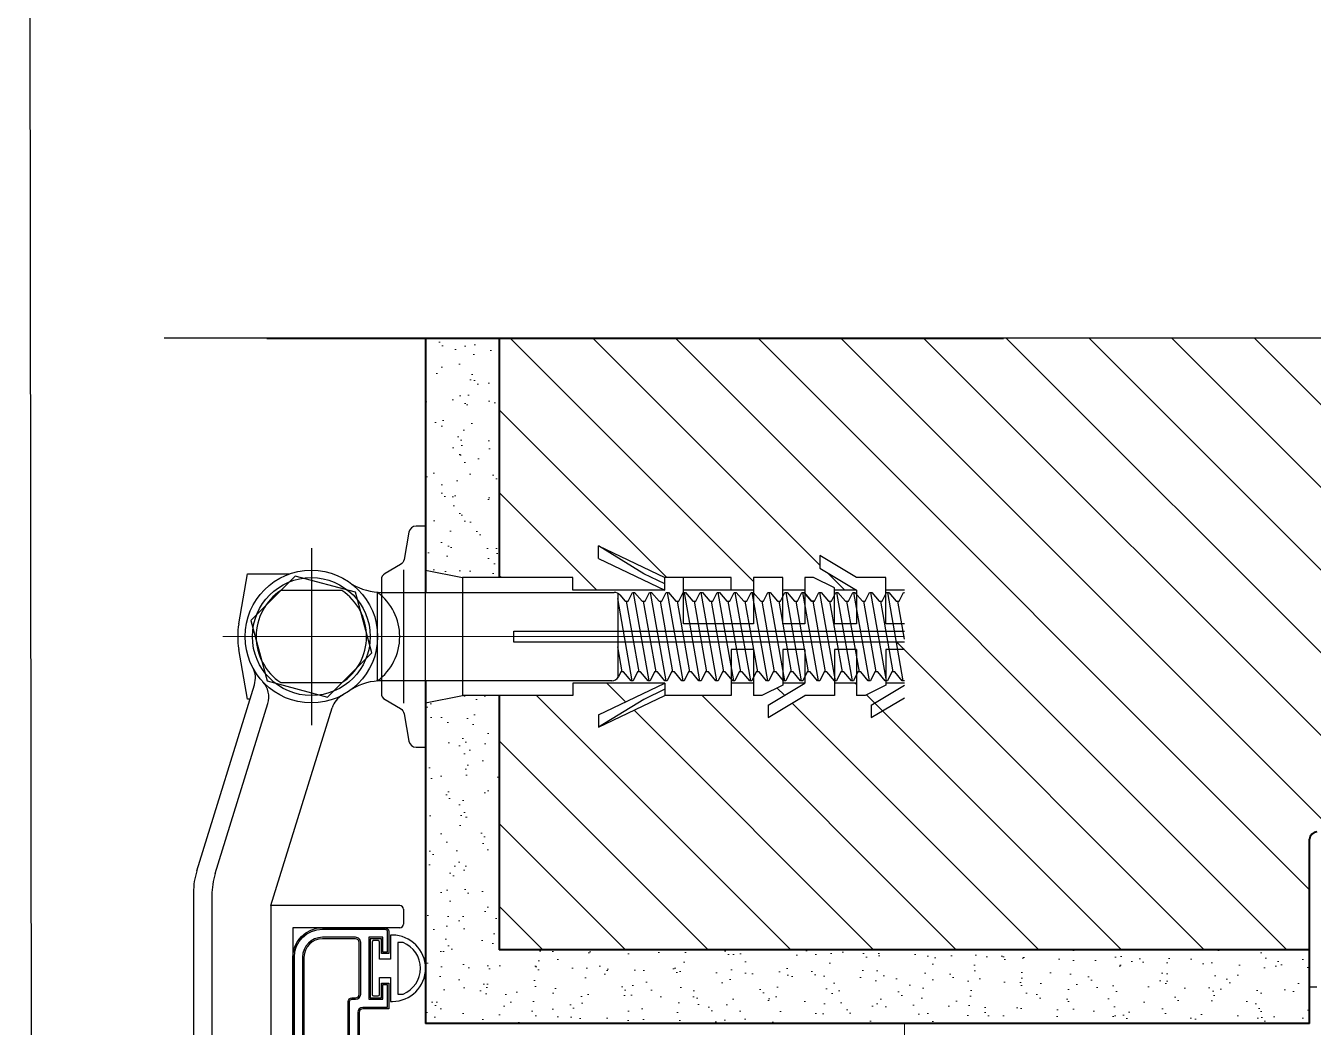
# Model space of a CAD drawing. Header units: millimetres. Extents: x 1251.1 to 1334.1, y 1577.6 to 1641.3.
# Drawn here: x 1311.139 to 1311.3137, y 1615.8928 to 1616.0287 of the extents above; entities that cross this region are included whole.
import ezdxf

# ---------------------------------------------------------------- set-up
doc = ezdxf.new("R2010")
doc.units = ezdxf.units.MM
doc.linetypes.add('TRATTOPUNTO', pattern=[1, 0.5, -0.25, 0, -0.25])
for name, color, linetype in [('IMPIANTO ELETTRICO', 7, 'Continuous'), ('MONTANTI sezioni - windows structure section', 2, 'Continuous'), ('MURATURA', 140, 'Continuous')]:
    doc.layers.add(name, color=color, linetype=linetype)
for name, color, linetype, lineweight in [('MURATURA sezioni - section wall', 7, 'Continuous', 40), ('PROIEZIONI finissime - fine lines', 251, 'Continuous', 9), ('SEZIONI medie - small section', 2, 'Continuous', 25), ('TRATTEGGIO - hatch', 252, 'Continuous', 20)]:
    doc.layers.add(name, color=color, linetype=linetype, lineweight=lineweight)

msp = doc.modelspace()

# ---------------------------------------------------------------- hatches: boundary and pattern name
at = {"layer": 'TRATTEGGIO - hatch'}
h = msp.add_hatch(dxfattribs=at)
h.set_pattern_fill('AR-SAND', color=256, scale=9.99999999999999e-05, angle=-90.00000000000001, style=0)
h.set_pattern_definition([(52.49999999999998, (1311.758764513805, 1609.040797476026), (0.004894132373293419, -0.0001600031295984053), [0, -0.003860799999999998, 0, -0.004317999999999997, 0, -0.004127499999999997]), (82.49999999999999, (1311.758764513805, 1609.040797476026), (0.007168251005683537, 0.00449523283138002), [0, -0.002082799999999999, 0, -0.003479799999999997, 0, -0.001333499999999999]), (122.5, (1311.758764513805, 1609.037673276026), (1.437184678545835e-05, 0.007909923702414572), [0, -0.001269999999999995, 0, -0.004571999999999984, 0, -0.005968999999999979]), (132.4999999999999, (1311.758764513805, 1609.037673276026), (0.002229293232572161, 0.007635564524722966), [0, -0.0006349999999999994, 0, -0.002997199999999997, 0, -0.003428999999999996])])
h.paths.add_polyline_path([(1311.31323485286, 1615.903341002462), (1311.31323485286, 1615.893341002462), (1311.193234852859, 1615.893341002462), (1311.193234852859, 1615.936841002462), (1311.19823485286, 1615.937841002462), (1311.20323485286, 1615.937841002462), (1311.20323485286, 1615.903341002462)])
h.paths.add_polyline_path([(1311.193234852859, 1615.986341002462), (1311.20323485286, 1615.986341002462), (1311.20323485286, 1615.953841002462), (1311.19823485286, 1615.953841002462), (1311.193234852859, 1615.954841002462), (1311.193234852859, 1615.960841002462)])
h = msp.add_hatch(dxfattribs=at)
h.set_pattern_fill('ANSI31', color=256, scale=0.0025, angle=-90.00000000000001, style=0)
h.set_pattern_definition([(315, (532.5970254277049, 2048.438827075867), (0.005612660075668222, 0.00561266007566822), [])])
h.paths.add_polyline_path([(1311.445591506608, 1615.986341002462), (1311.445591506608, 1615.956728204121), (1311.391227006116, 1615.948341002462), (1311.391227006116, 1615.919466030121, 0.1952256424290443), (1311.390859155125, 1615.920122185335), (1311.370838523057, 1615.936122185335, 0.1701742515066235), (1311.370214220791, 1615.936341002462), (1311.32420357231, 1615.936341002462, 0.4142135623730951), (1311.32320357231, 1615.935341002462), (1311.32320357231, 1615.919341002462), (1311.314234852859, 1615.919341002462, 0.4142135623730284), (1311.31323485286, 1615.918341002462), (1311.31323485286, 1615.903341002462), (1311.20323485286, 1615.903341002462), (1311.20323485286, 1615.937841002462), (1311.213234852859, 1615.937841002462), (1311.213234852859, 1615.939541002462), (1311.22573485286, 1615.939541002462), (1311.21673485286, 1615.935241002462), (1311.21673485286, 1615.933541002462), (1311.22573485286, 1615.937841002462), (1311.23473485286, 1615.937841002462), (1311.23473485286, 1615.939541002462), (1311.237734852859, 1615.939541002462), (1311.237734852859, 1615.937841002462), (1311.238901519526, 1615.937841002462), (1311.24173485286, 1615.939241002462), (1311.24173485286, 1615.939541002462), (1311.244734852859, 1615.939541002462), (1311.23973485286, 1615.936541002462), (1311.23973485286, 1615.934841002462), (1311.244734852859, 1615.937841002462), (1311.24873485286, 1615.937841002462), (1311.24873485286, 1615.939541002462), (1311.251734852859, 1615.939541002462), (1311.251734852859, 1615.937841002462), (1311.252901519526, 1615.937841002462), (1311.255734852859, 1615.939241002462), (1311.255734852859, 1615.939841002462), (1311.25593485286, 1615.939841002462), (1311.256523260483, 1615.941041002462), (1311.256923260483, 1615.941041002462), (1311.25793485286, 1615.939841002462), (1311.25808485286, 1615.939841002462), (1311.257026890975, 1615.945841002462), (1311.258176890975, 1615.945841002462), (1311.257330521468, 1615.950641002462), (1311.257130521468, 1615.950641002462), (1311.256118929091, 1615.951841002462), (1311.255734852859, 1615.951841002462), (1311.255734852859, 1615.953841002462), (1311.251734852859, 1615.953841002462), (1311.246734852859, 1615.956841002462), (1311.246734852859, 1615.955141002461), (1311.251734852859, 1615.952141002462), (1311.24873485286, 1615.952141002462), (1311.24873485286, 1615.952441002461), (1311.245901519526, 1615.953841002462), (1311.244734852859, 1615.953841002462), (1311.244734852859, 1615.952141002462), (1311.24173485286, 1615.952141002462), (1311.24173485286, 1615.953841002462), (1311.237734852859, 1615.953841002462), (1311.237734852859, 1615.952141002462), (1311.23473485286, 1615.952141002462), (1311.23473485286, 1615.953841002462), (1311.22573485286, 1615.953841002462), (1311.21673485286, 1615.958141002462), (1311.21673485286, 1615.956441002462), (1311.22573485286, 1615.952141002462), (1311.213234852859, 1615.952141002462), (1311.213234852859, 1615.953841002462), (1311.20323485286, 1615.953841002462), (1311.20323485286, 1615.986341002462)])

# ---------------------------------------------------------------- linework, layer by layer
at = {"layer": 'IMPIANTO ELETTRICO'}
for p, q in [((1311.167886775329, 1615.947577484239), (1311.169079366077, 1615.954341002462)), ((1311.169079366077, 1615.937341002462), (1311.167886775329, 1615.944104520685)), ((1311.162183462274, 1615.914066607416), (1311.17001025281, 1615.939308812952)), ((1311.169400098499, 1615.937341002462), (1311.169079366077, 1615.937341002462)), ((1311.161734852859, 1615.911105030491), (1311.161734852859, 1615.846341002461)), ((1311.164234852859, 1615.910726339151), (1311.164234852859, 1615.857341002461))]:
    msp.add_line(p, q, dxfattribs=at)
for centre, radius, start, end in [((1311.177734852859, 1615.945841002462), 0.01000000000000003, 169.9999999999688, 190.0000000000312), ((1311.167144835634, 1615.940197286029), 0.002999999999999997, 342.773029336512, 28.05440188498347), ((1311.17173485286, 1615.911105030491), 0.009999999999999992, 162.7730293365121, 180), ((1311.17423485286, 1615.910726339151), 0.009999999999999992, 162.7730293365121, 180)]:
    msp.add_arc(centre, radius, start, end, dxfattribs=at)
at = {"layer": 'MONTANTI sezioni - windows structure section'}
for p, q in [((1311.222860200051, 1615.954364447692), (1311.21673485286, 1615.958141002462)), ((1311.21673485286, 1615.956441002462), (1311.21673485286, 1615.958141002462)), ((1311.21673485286, 1615.958141002462), (1311.22573485286, 1615.953841002462)), ((1311.222860200051, 1615.954364447692), (1311.21673485286, 1615.958141002462)), ((1311.21673485286, 1615.958141002462), (1311.22573485286, 1615.953841002462)), ((1311.21673485286, 1615.956441002462), (1311.21673485286, 1615.958141002462)), ((1311.177734852859, 1615.957841002461), (1311.177734852859, 1615.933841002462)), ((1311.21673485286, 1615.956441002462), (1311.22573485286, 1615.952141002462)), ((1311.21673485286, 1615.956441002462), (1311.22573485286, 1615.952141002462)), ((1311.246734852859, 1615.956841002462), (1311.246734852859, 1615.955141002461)), ((1311.251734852859, 1615.953841002462), (1311.246734852859, 1615.956841002462)), ((1311.251734852859, 1615.953841002462), (1311.246734852859, 1615.956841002462)), ((1311.246734852859, 1615.956841002462), (1311.246734852859, 1615.955141002461)), ((1311.190234852859, 1615.954905232273), (1311.190234852859, 1615.936828805982)), ((1311.190234852859, 1615.954905232273), (1311.190234852859, 1615.936828805982)), ((1311.193234852859, 1615.954841002462), (1311.19823485286, 1615.953841002462)), ((1311.193234852859, 1615.954841002462), (1311.19823485286, 1615.953841002462)), ((1311.246734852859, 1615.955141002461), (1311.251734852859, 1615.952141002462)), ((1311.246734852859, 1615.955141002461), (1311.251734852859, 1615.952141002462)), ((1311.169079366077, 1615.954341002462), (1311.174776812968, 1615.954341002462)), ((1311.19823485286, 1615.953841002462), (1311.19823485286, 1615.937841002461)), ((1311.213234852859, 1615.953841002462), (1311.19823485286, 1615.953841002462)), ((1311.19823485286, 1615.953841002462), (1311.19823485286, 1615.937841002461)), ((1311.213234852859, 1615.953841002462), (1311.19823485286, 1615.953841002462)), ((1311.213234852859, 1615.952141002462), (1311.213234852859, 1615.953841002462)), ((1311.213234852859, 1615.952141002462), (1311.213234852859, 1615.953841002462)), ((1311.22573485286, 1615.952991002462), (1311.222860200051, 1615.954364447692)), ((1311.22573485286, 1615.952991002462), (1311.222860200051, 1615.954364447692)), ((1311.234734852859, 1615.953841002462), (1311.22573485286, 1615.953841002462)), ((1311.234734852859, 1615.953841002462), (1311.22573485286, 1615.953841002462)), ((1311.22573485286, 1615.952141002462), (1311.22573485286, 1615.953841002462)), ((1311.22573485286, 1615.952141002462), (1311.22573485286, 1615.953841002462)), ((1311.228234852859, 1615.947591002462), (1311.228234852859, 1615.953841002462)), ((1311.228234852859, 1615.947591002462), (1311.228234852859, 1615.953841002462)), ((1311.234734852859, 1615.952141002462), (1311.234734852859, 1615.953841002462)), ((1311.234734852859, 1615.952141002462), (1311.234734852859, 1615.953841002462)), ((1311.237734852859, 1615.953841002462), (1311.237734852859, 1615.947591002462)), ((1311.24173485286, 1615.953841002462), (1311.237734852859, 1615.953841002462)), ((1311.24173485286, 1615.953841002462), (1311.237734852859, 1615.953841002462)), ((1311.237734852859, 1615.953841002462), (1311.237734852859, 1615.947591002462)), ((1311.24173485286, 1615.947591002462), (1311.24173485286, 1615.953841002462)), ((1311.24173485286, 1615.947591002462), (1311.24173485286, 1615.953841002462)), ((1311.244734852859, 1615.953841002462), (1311.244734852859, 1615.947591002462)), ((1311.245901519526, 1615.953841002462), (1311.244734852859, 1615.953841002462)), ((1311.245901519526, 1615.953841002462), (1311.244734852859, 1615.953841002462)), ((1311.244734852859, 1615.953841002462), (1311.244734852859, 1615.947591002462)), ((1311.248734852859, 1615.952441002461), (1311.245901519526, 1615.953841002462)), ((1311.248734852859, 1615.952441002461), (1311.245901519526, 1615.953841002462)), ((1311.255734852859, 1615.953841002462), (1311.251734852859, 1615.953841002462)), ((1311.255734852859, 1615.953841002462), (1311.251734852859, 1615.953841002462)), ((1311.255734852859, 1615.947591002462), (1311.255734852859, 1615.953841002462)), ((1311.255734852859, 1615.947591002462), (1311.255734852859, 1615.953841002462)), ((1311.186734852859, 1615.939841002461), (1311.186734852859, 1615.951841002462)), ((1311.186734852859, 1615.939841002461), (1311.186734852859, 1615.951841002462)), ((1311.187322634878, 1615.951841002462), (1311.218854009022, 1615.951841002462)), ((1311.187322634878, 1615.951841002462), (1311.218854009022, 1615.951841002462)), ((1311.22573485286, 1615.952141002462), (1311.213234852859, 1615.952141002462)), ((1311.22573485286, 1615.952141002462), (1311.213234852859, 1615.952141002462)), ((1311.219318929091, 1615.95172635512), (1311.219318929091, 1615.940251112753)), ((1311.219318929091, 1615.95172635512), (1311.219318929091, 1615.940251112753)), ((1311.219618585452, 1615.951485535535), (1311.220330521468, 1615.950641002461)), ((1311.219618585452, 1615.951485535535), (1311.220330521468, 1615.950641002461)), ((1311.220730521468, 1615.950641002461), (1311.221318929091, 1615.951841002462)), ((1311.220730521468, 1615.950641002461), (1311.221318929091, 1615.951841002462)), ((1311.221318929091, 1615.951841002462), (1311.221618929091, 1615.951841002462)), ((1311.221318929091, 1615.951841002462), (1311.221618929091, 1615.951841002462)), ((1311.223584852859, 1615.939841002461), (1311.221468929091, 1615.951841002462)), ((1311.223584852859, 1615.939841002461), (1311.221468929091, 1615.951841002462)), ((1311.221618929091, 1615.951841002462), (1311.222630521468, 1615.950641002461)), ((1311.221618929091, 1615.951841002462), (1311.222630521468, 1615.950641002461)), ((1311.223030521468, 1615.950641002461), (1311.223618929091, 1615.951841002462)), ((1311.223030521468, 1615.950641002461), (1311.223618929091, 1615.951841002462)), ((1311.223618929091, 1615.951841002462), (1311.223918929091, 1615.951841002462)), ((1311.223618929091, 1615.951841002462), (1311.223918929091, 1615.951841002462)), ((1311.22588485286, 1615.939841002461), (1311.223768929091, 1615.951841002462)), ((1311.22588485286, 1615.939841002461), (1311.223768929091, 1615.951841002462)), ((1311.223918929091, 1615.951841002462), (1311.224930521468, 1615.950641002461)), ((1311.223918929091, 1615.951841002462), (1311.224930521468, 1615.950641002461)), ((1311.225330521468, 1615.950641002461), (1311.225918929091, 1615.951841002462)), ((1311.225330521468, 1615.950641002461), (1311.225918929091, 1615.951841002462)), ((1311.225918929091, 1615.951841002462), (1311.226218929091, 1615.951841002462)), ((1311.225918929091, 1615.951841002462), (1311.226218929091, 1615.951841002462)), ((1311.22818485286, 1615.939841002461), (1311.226068929091, 1615.951841002462)), ((1311.22818485286, 1615.939841002461), (1311.226068929091, 1615.951841002462)), ((1311.226218929091, 1615.951841002462), (1311.227230521468, 1615.950641002461)), ((1311.226218929091, 1615.951841002462), (1311.227230521468, 1615.950641002461)), ((1311.227630521468, 1615.950641002461), (1311.228218929091, 1615.951841002462)), ((1311.227630521468, 1615.950641002461), (1311.228218929091, 1615.951841002462)), ((1311.228218929091, 1615.951841002462), (1311.228518929091, 1615.951841002462)), ((1311.228218929091, 1615.951841002462), (1311.228518929091, 1615.951841002462)), ((1311.237734852859, 1615.952141002462), (1311.228234852859, 1615.952141002462)), ((1311.237734852859, 1615.952141002462), (1311.228234852859, 1615.952141002462)), ((1311.230484852859, 1615.939841002461), (1311.228368929091, 1615.951841002462)), ((1311.230484852859, 1615.939841002461), (1311.228368929091, 1615.951841002462)), ((1311.228518929091, 1615.951841002462), (1311.229530521468, 1615.950641002461)), ((1311.228518929091, 1615.951841002462), (1311.229530521468, 1615.950641002461)), ((1311.229930521468, 1615.950641002461), (1311.230518929091, 1615.951841002462)), ((1311.229930521468, 1615.950641002461), (1311.230518929091, 1615.951841002462)), ((1311.230518929091, 1615.951841002462), (1311.230818929091, 1615.951841002462)), ((1311.230518929091, 1615.951841002462), (1311.230818929091, 1615.951841002462)), ((1311.232784852859, 1615.939841002461), (1311.230668929091, 1615.951841002462)), ((1311.232784852859, 1615.939841002461), (1311.230668929091, 1615.951841002462)), ((1311.230818929091, 1615.951841002462), (1311.231830521468, 1615.950641002461)), ((1311.230818929091, 1615.951841002462), (1311.231830521468, 1615.950641002461)), ((1311.232230521468, 1615.950641002461), (1311.232818929091, 1615.951841002462)), ((1311.232230521468, 1615.950641002461), (1311.232818929091, 1615.951841002462)), ((1311.232818929091, 1615.951841002462), (1311.233118929091, 1615.951841002462)), ((1311.232818929091, 1615.951841002462), (1311.233118929091, 1615.951841002462)), ((1311.235084852859, 1615.939841002461), (1311.232968929091, 1615.951841002462)), ((1311.235084852859, 1615.939841002461), (1311.232968929091, 1615.951841002462)), ((1311.233118929091, 1615.951841002462), (1311.234130521468, 1615.950641002461)), ((1311.233118929091, 1615.951841002462), (1311.234130521468, 1615.950641002461)), ((1311.234530521468, 1615.950641002461), (1311.235118929091, 1615.951841002462)), ((1311.234530521468, 1615.950641002461), (1311.235118929091, 1615.951841002462)), ((1311.235118929091, 1615.951841002462), (1311.235418929091, 1615.951841002462)), ((1311.235118929091, 1615.951841002462), (1311.235418929091, 1615.951841002462)), ((1311.23738485286, 1615.939841002461), (1311.235268929091, 1615.951841002462)), ((1311.23738485286, 1615.939841002461), (1311.235268929091, 1615.951841002462)), ((1311.235418929091, 1615.951841002462), (1311.236430521468, 1615.950641002461)), ((1311.235418929091, 1615.951841002462), (1311.236430521468, 1615.950641002461)), ((1311.236830521468, 1615.950641002461), (1311.237418929091, 1615.951841002462)), ((1311.236830521468, 1615.950641002461), (1311.237418929091, 1615.951841002462)), ((1311.237418929091, 1615.951841002462), (1311.237718929091, 1615.951841002462)), ((1311.237418929091, 1615.951841002462), (1311.237718929091, 1615.951841002462)), ((1311.239684852859, 1615.939841002461), (1311.237568929091, 1615.951841002462)), ((1311.239684852859, 1615.939841002461), (1311.237568929091, 1615.951841002462)), ((1311.237718929091, 1615.951841002462), (1311.238730521468, 1615.950641002461)), ((1311.237718929091, 1615.951841002462), (1311.238730521468, 1615.950641002461)), ((1311.239130521468, 1615.950641002461), (1311.239718929091, 1615.951841002462)), ((1311.239130521468, 1615.950641002461), (1311.239718929091, 1615.951841002462)), ((1311.239718929091, 1615.951841002462), (1311.240018929091, 1615.951841002462)), ((1311.239718929091, 1615.951841002462), (1311.240018929091, 1615.951841002462)), ((1311.241984852859, 1615.939841002461), (1311.239868929091, 1615.951841002462)), ((1311.241984852859, 1615.939841002461), (1311.239868929091, 1615.951841002462)), ((1311.240018929091, 1615.951841002462), (1311.241030521468, 1615.950641002461)), ((1311.240018929091, 1615.951841002462), (1311.241030521468, 1615.950641002461)), ((1311.241430521468, 1615.950641002461), (1311.242018929091, 1615.951841002462)), ((1311.241430521468, 1615.950641002461), (1311.242018929091, 1615.951841002462)), ((1311.244734852859, 1615.952141002462), (1311.24173485286, 1615.952141002462)), ((1311.244734852859, 1615.952141002462), (1311.24173485286, 1615.952141002462)), ((1311.242018929091, 1615.951841002462), (1311.242318929091, 1615.951841002462)), ((1311.242018929091, 1615.951841002462), (1311.242318929091, 1615.951841002462)), ((1311.244284852859, 1615.939841002461), (1311.242168929091, 1615.951841002462)), ((1311.244284852859, 1615.939841002461), (1311.242168929091, 1615.951841002462)), ((1311.242318929091, 1615.951841002462), (1311.243330521468, 1615.950641002461)), ((1311.242318929091, 1615.951841002462), (1311.243330521468, 1615.950641002461)), ((1311.243730521468, 1615.950641002461), (1311.244318929091, 1615.951841002462)), ((1311.243730521468, 1615.950641002461), (1311.244318929091, 1615.951841002462)), ((1311.244318929091, 1615.951841002462), (1311.244618929091, 1615.951841002462)), ((1311.244318929091, 1615.951841002462), (1311.244618929091, 1615.951841002462)), ((1311.24658485286, 1615.939841002461), (1311.244468929091, 1615.951841002462)), ((1311.24658485286, 1615.939841002461), (1311.244468929091, 1615.951841002462)), ((1311.244618929091, 1615.951841002462), (1311.245630521468, 1615.950641002461)), ((1311.245630521468, 1615.950641002461), (1311.244618929091, 1615.951841002462)), ((1311.245630521468, 1615.950641002461), (1311.244618929091, 1615.951841002462)), ((1311.244618929091, 1615.951841002462), (1311.245630521468, 1615.950641002461)), ((1311.246030521468, 1615.950641002461), (1311.246618929091, 1615.951841002462)), ((1311.246030521468, 1615.950641002461), (1311.246618929091, 1615.951841002462)), ((1311.246618929091, 1615.951841002462), (1311.246918929091, 1615.951841002462)), ((1311.246618929091, 1615.951841002462), (1311.246918929091, 1615.951841002462)), ((1311.24888485286, 1615.939841002461), (1311.246768929091, 1615.951841002462)), ((1311.24888485286, 1615.939841002461), (1311.246768929091, 1615.951841002462)), ((1311.246918929091, 1615.951841002462), (1311.247930521468, 1615.950641002461)), ((1311.246918929091, 1615.951841002462), (1311.247930521468, 1615.950641002461)), ((1311.248330521468, 1615.950641002461), (1311.248918929091, 1615.951841002462)), ((1311.248330521468, 1615.950641002461), (1311.248918929091, 1615.951841002462)), ((1311.248734852859, 1615.947591002462), (1311.248734852859, 1615.952441002461)), ((1311.248734852859, 1615.947591002462), (1311.248734852859, 1615.952441002461)), ((1311.251734852859, 1615.952141002462), (1311.248734852859, 1615.952141002462)), ((1311.251734852859, 1615.952141002462), (1311.248734852859, 1615.952141002462)), ((1311.248918929091, 1615.951841002462), (1311.249218929091, 1615.951841002462)), ((1311.248918929091, 1615.951841002462), (1311.249218929091, 1615.951841002462)), ((1311.25118485286, 1615.939841002461), (1311.249068929091, 1615.951841002462)), ((1311.25118485286, 1615.939841002461), (1311.249068929091, 1615.951841002462)), ((1311.249218929091, 1615.951841002462), (1311.250230521468, 1615.950641002461)), ((1311.249218929091, 1615.951841002462), (1311.250230521468, 1615.950641002461)), ((1311.250630521468, 1615.950641002461), (1311.251218929091, 1615.951841002462)), ((1311.250630521468, 1615.950641002461), (1311.251218929091, 1615.951841002462)), ((1311.251218929091, 1615.951841002462), (1311.251518929091, 1615.951841002462)), ((1311.251218929091, 1615.951841002462), (1311.251518929091, 1615.951841002462)), ((1311.253484852859, 1615.939841002461), (1311.251368929091, 1615.951841002462)), ((1311.253484852859, 1615.939841002461), (1311.251368929091, 1615.951841002462)), ((1311.251518929091, 1615.951841002462), (1311.252530521468, 1615.950641002461)), ((1311.251518929091, 1615.951841002462), (1311.252530521468, 1615.950641002461)), ((1311.251734852859, 1615.952141002462), (1311.251734852859, 1615.947591002462)), ((1311.251734852859, 1615.952141002462), (1311.251734852859, 1615.947591002462)), ((1311.252930521468, 1615.950641002461), (1311.253518929091, 1615.951841002462)), ((1311.252930521468, 1615.950641002461), (1311.253518929091, 1615.951841002462)), ((1311.253518929091, 1615.951841002462), (1311.253818929091, 1615.951841002462)), ((1311.253518929091, 1615.951841002462), (1311.253818929091, 1615.951841002462)), ((1311.25578485286, 1615.939841002461), (1311.253668929091, 1615.951841002462)), ((1311.25578485286, 1615.939841002461), (1311.253668929091, 1615.951841002462)), ((1311.253818929091, 1615.951841002462), (1311.254830521468, 1615.950641002461)), ((1311.253818929091, 1615.951841002462), (1311.254830521468, 1615.950641002461)), ((1311.255230521468, 1615.950641002461), (1311.255818929091, 1615.951841002462)), ((1311.255230521468, 1615.950641002461), (1311.255818929091, 1615.951841002462)), ((1311.258234852859, 1615.952141002462), (1311.255734852859, 1615.952141002462)), ((1311.258234852859, 1615.952141002462), (1311.255734852859, 1615.952141002462)), ((1311.255818929091, 1615.951841002462), (1311.256118929091, 1615.951841002462)), ((1311.255818929091, 1615.951841002462), (1311.256118929091, 1615.951841002462)), ((1311.25808485286, 1615.939841002461), (1311.255968929091, 1615.951841002462)), ((1311.25808485286, 1615.939841002461), (1311.255968929091, 1615.951841002462)), ((1311.256118929091, 1615.951841002462), (1311.257130521468, 1615.950641002461)), ((1311.256118929091, 1615.951841002462), (1311.257130521468, 1615.950641002461)), ((1311.257530521468, 1615.950641002461), (1311.258118929091, 1615.951841002462)), ((1311.257530521468, 1615.950641002461), (1311.258118929091, 1615.951841002462)), ((1311.258118929091, 1615.951841002462), (1311.258234852859, 1615.951841002462)), ((1311.258118929091, 1615.951841002462), (1311.258234852859, 1615.951841002462)), ((1311.22128485286, 1615.939841002461), (1311.219318929091, 1615.950990310189)), ((1311.22128485286, 1615.939841002461), (1311.219318929091, 1615.950990310189)), ((1311.220330521468, 1615.950641002461), (1311.220730521468, 1615.950641002461)), ((1311.220330521468, 1615.950641002461), (1311.220730521468, 1615.950641002461)), ((1311.222223260483, 1615.941041002462), (1311.220530521468, 1615.950641002461)), ((1311.222223260483, 1615.941041002462), (1311.220530521468, 1615.950641002461)), ((1311.222630521468, 1615.950641002461), (1311.223030521468, 1615.950641002461)), ((1311.222630521468, 1615.950641002461), (1311.223030521468, 1615.950641002461)), ((1311.224523260483, 1615.941041002462), (1311.222830521468, 1615.950641002461)), ((1311.224523260483, 1615.941041002462), (1311.222830521468, 1615.950641002461)), ((1311.224930521468, 1615.950641002461), (1311.225330521468, 1615.950641002461)), ((1311.224930521468, 1615.950641002461), (1311.225330521468, 1615.950641002461)), ((1311.226823260483, 1615.941041002462), (1311.225130521468, 1615.950641002461)), ((1311.226823260483, 1615.941041002462), (1311.225130521468, 1615.950641002461)), ((1311.227230521468, 1615.950641002461), (1311.227630521468, 1615.950641002461)), ((1311.227230521468, 1615.950641002461), (1311.227630521468, 1615.950641002461)), ((1311.229123260483, 1615.941041002462), (1311.227430521468, 1615.950641002461)), ((1311.229123260483, 1615.941041002462), (1311.227430521468, 1615.950641002461)), ((1311.229530521468, 1615.950641002461), (1311.229930521468, 1615.950641002461)), ((1311.229530521468, 1615.950641002461), (1311.229930521468, 1615.950641002461)), ((1311.231423260483, 1615.941041002462), (1311.229730521468, 1615.950641002461)), ((1311.231423260483, 1615.941041002462), (1311.229730521468, 1615.950641002461)), ((1311.231830521468, 1615.950641002461), (1311.232230521468, 1615.950641002461)), ((1311.231830521468, 1615.950641002461), (1311.232230521468, 1615.950641002461)), ((1311.233723260483, 1615.941041002462), (1311.232030521468, 1615.950641002461)), ((1311.233723260483, 1615.941041002462), (1311.232030521468, 1615.950641002461)), ((1311.234130521468, 1615.950641002461), (1311.234530521468, 1615.950641002461)), ((1311.234130521468, 1615.950641002461), (1311.234530521468, 1615.950641002461)), ((1311.236023260483, 1615.941041002462), (1311.234330521468, 1615.950641002461)), ((1311.236023260483, 1615.941041002462), (1311.234330521468, 1615.950641002461)), ((1311.236430521468, 1615.950641002461), (1311.236830521468, 1615.950641002461)), ((1311.236430521468, 1615.950641002461), (1311.236830521468, 1615.950641002461)), ((1311.238323260483, 1615.941041002462), (1311.236630521468, 1615.950641002461)), ((1311.238323260483, 1615.941041002462), (1311.236630521468, 1615.950641002461)), ((1311.238730521468, 1615.950641002461), (1311.239130521468, 1615.950641002461)), ((1311.238730521468, 1615.950641002461), (1311.239130521468, 1615.950641002461)), ((1311.240623260483, 1615.941041002462), (1311.238930521468, 1615.950641002461)), ((1311.240623260483, 1615.941041002462), (1311.238930521468, 1615.950641002461)), ((1311.241030521468, 1615.950641002461), (1311.241430521468, 1615.950641002461)), ((1311.241030521468, 1615.950641002461), (1311.241430521468, 1615.950641002461)), ((1311.242923260483, 1615.941041002462), (1311.241230521468, 1615.950641002461)), ((1311.242923260483, 1615.941041002462), (1311.241230521468, 1615.950641002461)), ((1311.243330521468, 1615.950641002461), (1311.243730521468, 1615.950641002461)), ((1311.243330521468, 1615.950641002461), (1311.243730521468, 1615.950641002461)), ((1311.245223260483, 1615.941041002462), (1311.243530521468, 1615.950641002461)), ((1311.245223260483, 1615.941041002462), (1311.243530521468, 1615.950641002461)), ((1311.245630521468, 1615.950641002461), (1311.246030521468, 1615.950641002461)), ((1311.246030521468, 1615.950641002461), (1311.245630521468, 1615.950641002461)), ((1311.246030521468, 1615.950641002461), (1311.245630521468, 1615.950641002461)), ((1311.245630521468, 1615.950641002461), (1311.246030521468, 1615.950641002461)), ((1311.247523260483, 1615.941041002462), (1311.245830521468, 1615.950641002461)), ((1311.247523260483, 1615.941041002462), (1311.245830521468, 1615.950641002461)), ((1311.247930521468, 1615.950641002461), (1311.248330521468, 1615.950641002461)), ((1311.247930521468, 1615.950641002461), (1311.248330521468, 1615.950641002461)), ((1311.249823260483, 1615.941041002462), (1311.248130521468, 1615.950641002461)), ((1311.249823260483, 1615.941041002462), (1311.248130521468, 1615.950641002461)), ((1311.250230521468, 1615.950641002461), (1311.250630521468, 1615.950641002461)), ((1311.250230521468, 1615.950641002461), (1311.250630521468, 1615.950641002461)), ((1311.252123260483, 1615.941041002462), (1311.250430521468, 1615.950641002461)), ((1311.252123260483, 1615.941041002462), (1311.250430521468, 1615.950641002461)), ((1311.252530521468, 1615.950641002461), (1311.252930521468, 1615.950641002461)), ((1311.252530521468, 1615.950641002461), (1311.252930521468, 1615.950641002461)), ((1311.254423260483, 1615.941041002462), (1311.252730521468, 1615.950641002461)), ((1311.254423260483, 1615.941041002462), (1311.252730521468, 1615.950641002461)), ((1311.254830521468, 1615.950641002461), (1311.255230521468, 1615.950641002461)), ((1311.254830521468, 1615.950641002461), (1311.255230521468, 1615.950641002461)), ((1311.256723260483, 1615.941041002462), (1311.255030521468, 1615.950641002461)), ((1311.256723260483, 1615.941041002462), (1311.255030521468, 1615.950641002461)), ((1311.257130521468, 1615.950641002461), (1311.257530521468, 1615.950641002461)), ((1311.257130521468, 1615.950641002461), (1311.257530521468, 1615.950641002461)), ((1311.258234852859, 1615.945512284281), (1311.257330521468, 1615.950641002461)), ((1311.258234852859, 1615.945512284281), (1311.257330521468, 1615.950641002461)), ((1311.237734852859, 1615.947591002462), (1311.228234852859, 1615.947591002462)), ((1311.237734852859, 1615.947591002462), (1311.228234852859, 1615.947591002462)), ((1311.244734852859, 1615.947591002462), (1311.24173485286, 1615.947591002462)), ((1311.244734852859, 1615.947591002462), (1311.24173485286, 1615.947591002462)), ((1311.251734852859, 1615.947591002462), (1311.248734852859, 1615.947591002462)), ((1311.251734852859, 1615.947591002462), (1311.248734852859, 1615.947591002462)), ((1311.258234852859, 1615.947591002462), (1311.255734852859, 1615.947591002462)), ((1311.258234852859, 1615.947591002462), (1311.255734852859, 1615.947591002462)), ((1311.20523485286, 1615.946591002461), (1311.258234852859, 1615.946591002461)), ((1311.20523485286, 1615.946591002461), (1311.258234852859, 1615.946591002461)), ((1311.20523485286, 1615.945091002462), (1311.20523485286, 1615.946591002461)), ((1311.20523485286, 1615.945091002462), (1311.20523485286, 1615.946591002461)), ((1311.258234852859, 1615.945091002462), (1311.20523485286, 1615.945091002462)), ((1311.258234852859, 1615.945091002462), (1311.20523485286, 1615.945091002462)), ((1311.219923260483, 1615.941041002462), (1311.219318929091, 1615.944468336096)), ((1311.219923260483, 1615.941041002462), (1311.219318929091, 1615.944468336096)), ((1311.237734852859, 1615.944091002462), (1311.234734852859, 1615.944091002462)), ((1311.234734852859, 1615.944091002462), (1311.234734852859, 1615.937841002461)), ((1311.234734852859, 1615.944091002462), (1311.234734852859, 1615.937841002461)), ((1311.237734852859, 1615.944091002462), (1311.234734852859, 1615.944091002462)), ((1311.237734852859, 1615.944091002462), (1311.237734852859, 1615.937841002461)), ((1311.237734852859, 1615.944091002462), (1311.237734852859, 1615.937841002461)), ((1311.244734852859, 1615.944091002462), (1311.24173485286, 1615.944091002462)), ((1311.24173485286, 1615.944091002462), (1311.24173485286, 1615.939241002462)), ((1311.24173485286, 1615.944091002462), (1311.24173485286, 1615.939241002462)), ((1311.244734852859, 1615.944091002462), (1311.24173485286, 1615.944091002462)), ((1311.244734852859, 1615.944091002462), (1311.244734852859, 1615.939541002462)), ((1311.244734852859, 1615.944091002462), (1311.244734852859, 1615.939541002462)), ((1311.251734852859, 1615.944091002462), (1311.248734852859, 1615.944091002462)), ((1311.248734852859, 1615.944091002462), (1311.248734852859, 1615.937841002461)), ((1311.248734852859, 1615.944091002462), (1311.248734852859, 1615.937841002461)), ((1311.251734852859, 1615.944091002462), (1311.248734852859, 1615.944091002462)), ((1311.251734852859, 1615.944091002462), (1311.251734852859, 1615.937841002461)), ((1311.251734852859, 1615.944091002462), (1311.251734852859, 1615.937841002461)), ((1311.258234852859, 1615.944091002462), (1311.255734852859, 1615.944091002462)), ((1311.255734852859, 1615.944091002462), (1311.255734852859, 1615.939241002462)), ((1311.255734852859, 1615.944091002462), (1311.255734852859, 1615.939241002462)), ((1311.258234852859, 1615.944091002462), (1311.255734852859, 1615.944091002462)), ((1311.219723260483, 1615.941041002462), (1311.21940931502, 1615.940400741288)), ((1311.219723260483, 1615.941041002462), (1311.21940931502, 1615.940400741288)), ((1311.220123260483, 1615.941041002462), (1311.219723260483, 1615.941041002462)), ((1311.220123260483, 1615.941041002462), (1311.219723260483, 1615.941041002462)), ((1311.221134852859, 1615.939841002461), (1311.220123260483, 1615.941041002462)), ((1311.221134852859, 1615.939841002461), (1311.220123260483, 1615.941041002462)), ((1311.222023260483, 1615.941041002462), (1311.22143485286, 1615.939841002461)), ((1311.222023260483, 1615.941041002462), (1311.22143485286, 1615.939841002461)), ((1311.222423260483, 1615.941041002462), (1311.222023260483, 1615.941041002462)), ((1311.222423260483, 1615.941041002462), (1311.222023260483, 1615.941041002462)), ((1311.22343485286, 1615.939841002461), (1311.222423260483, 1615.941041002462)), ((1311.22343485286, 1615.939841002461), (1311.222423260483, 1615.941041002462)), ((1311.224323260483, 1615.941041002462), (1311.223734852859, 1615.939841002461)), ((1311.224323260483, 1615.941041002462), (1311.223734852859, 1615.939841002461)), ((1311.224723260483, 1615.941041002462), (1311.224323260483, 1615.941041002462)), ((1311.224723260483, 1615.941041002462), (1311.224323260483, 1615.941041002462)), ((1311.22573485286, 1615.939841002461), (1311.224723260483, 1615.941041002462)), ((1311.22573485286, 1615.939841002461), (1311.224723260483, 1615.941041002462)), ((1311.226623260482, 1615.941041002462), (1311.226034852859, 1615.939841002461)), ((1311.226623260482, 1615.941041002462), (1311.226034852859, 1615.939841002461)), ((1311.227023260483, 1615.941041002462), (1311.226623260482, 1615.941041002462)), ((1311.227023260483, 1615.941041002462), (1311.226623260482, 1615.941041002462)), ((1311.22803485286, 1615.939841002461), (1311.227023260483, 1615.941041002462)), ((1311.22803485286, 1615.939841002461), (1311.227023260483, 1615.941041002462)), ((1311.228923260483, 1615.941041002462), (1311.228334852859, 1615.939841002461)), ((1311.228923260483, 1615.941041002462), (1311.228334852859, 1615.939841002461)), ((1311.229323260482, 1615.941041002462), (1311.228923260483, 1615.941041002462)), ((1311.229323260482, 1615.941041002462), (1311.228923260483, 1615.941041002462)), ((1311.230334852859, 1615.939841002461), (1311.229323260482, 1615.941041002462)), ((1311.230334852859, 1615.939841002461), (1311.229323260482, 1615.941041002462)), ((1311.231223260483, 1615.941041002462), (1311.23063485286, 1615.939841002461)), ((1311.231223260483, 1615.941041002462), (1311.23063485286, 1615.939841002461)), ((1311.231623260483, 1615.941041002462), (1311.231223260483, 1615.941041002462)), ((1311.231623260483, 1615.941041002462), (1311.231223260483, 1615.941041002462)), ((1311.23263485286, 1615.939841002461), (1311.231623260483, 1615.941041002462)), ((1311.23263485286, 1615.939841002461), (1311.231623260483, 1615.941041002462)), ((1311.233523260483, 1615.941041002462), (1311.232934852859, 1615.939841002461)), ((1311.233523260483, 1615.941041002462), (1311.232934852859, 1615.939841002461)), ((1311.233923260483, 1615.941041002462), (1311.233523260483, 1615.941041002462)), ((1311.233923260483, 1615.941041002462), (1311.233523260483, 1615.941041002462)), ((1311.23493485286, 1615.939841002461), (1311.233923260483, 1615.941041002462)), ((1311.23493485286, 1615.939841002461), (1311.233923260483, 1615.941041002462)), ((1311.235823260483, 1615.941041002462), (1311.23523485286, 1615.939841002461)), ((1311.235823260483, 1615.941041002462), (1311.23523485286, 1615.939841002461)), ((1311.236223260483, 1615.941041002462), (1311.235823260483, 1615.941041002462)), ((1311.236223260483, 1615.941041002462), (1311.235823260483, 1615.941041002462)), ((1311.23723485286, 1615.939841002461), (1311.236223260483, 1615.941041002462)), ((1311.23723485286, 1615.939841002461), (1311.236223260483, 1615.941041002462)), ((1311.238123260483, 1615.941041002462), (1311.237534852859, 1615.939841002461)), ((1311.238123260483, 1615.941041002462), (1311.237534852859, 1615.939841002461)), ((1311.238523260483, 1615.941041002462), (1311.238123260483, 1615.941041002462)), ((1311.238523260483, 1615.941041002462), (1311.238123260483, 1615.941041002462)), ((1311.239534852859, 1615.939841002461), (1311.238523260483, 1615.941041002462)), ((1311.239534852859, 1615.939841002461), (1311.238523260483, 1615.941041002462)), ((1311.240423260483, 1615.941041002462), (1311.23983485286, 1615.939841002461)), ((1311.240423260483, 1615.941041002462), (1311.23983485286, 1615.939841002461)), ((1311.240823260483, 1615.941041002462), (1311.240423260483, 1615.941041002462)), ((1311.240823260483, 1615.941041002462), (1311.240423260483, 1615.941041002462)), ((1311.241834852859, 1615.939841002461), (1311.240823260483, 1615.941041002462)), ((1311.241834852859, 1615.939841002461), (1311.240823260483, 1615.941041002462)), ((1311.242723260483, 1615.941041002462), (1311.24213485286, 1615.939841002461)), ((1311.242723260483, 1615.941041002462), (1311.24213485286, 1615.939841002461)), ((1311.243123260483, 1615.941041002462), (1311.242723260483, 1615.941041002462)), ((1311.243123260483, 1615.941041002462), (1311.242723260483, 1615.941041002462)), ((1311.24413485286, 1615.939841002461), (1311.243123260483, 1615.941041002462)), ((1311.24413485286, 1615.939841002461), (1311.243123260483, 1615.941041002462)), ((1311.245023260483, 1615.941041002462), (1311.24443485286, 1615.939841002461)), ((1311.245023260483, 1615.941041002462), (1311.24443485286, 1615.939841002461)), ((1311.245423260483, 1615.941041002462), (1311.245023260483, 1615.941041002462)), ((1311.245423260483, 1615.941041002462), (1311.245023260483, 1615.941041002462)), ((1311.246434852859, 1615.939841002461), (1311.245423260483, 1615.941041002462)), ((1311.246434852859, 1615.939841002461), (1311.245423260483, 1615.941041002462)), ((1311.247323260483, 1615.941041002462), (1311.246734852859, 1615.939841002461)), ((1311.247323260483, 1615.941041002462), (1311.246734852859, 1615.939841002461)), ((1311.247723260483, 1615.941041002462), (1311.247323260483, 1615.941041002462)), ((1311.247723260483, 1615.941041002462), (1311.247323260483, 1615.941041002462)), ((1311.248734852859, 1615.939841002461), (1311.247723260483, 1615.941041002462)), ((1311.248734852859, 1615.939841002461), (1311.247723260483, 1615.941041002462)), ((1311.249623260483, 1615.941041002462), (1311.249034852859, 1615.939841002461)), ((1311.249623260483, 1615.941041002462), (1311.249034852859, 1615.939841002461)), ((1311.250023260483, 1615.941041002462), (1311.249623260483, 1615.941041002462)), ((1311.250023260483, 1615.941041002462), (1311.249623260483, 1615.941041002462)), ((1311.251034852859, 1615.939841002461), (1311.250023260483, 1615.941041002462)), ((1311.251034852859, 1615.939841002461), (1311.250023260483, 1615.941041002462)), ((1311.251923260483, 1615.941041002462), (1311.25133485286, 1615.939841002461)), ((1311.251923260483, 1615.941041002462), (1311.25133485286, 1615.939841002461)), ((1311.252323260483, 1615.941041002462), (1311.251923260483, 1615.941041002462)), ((1311.252323260483, 1615.941041002462), (1311.251923260483, 1615.941041002462)), ((1311.25333485286, 1615.939841002461), (1311.252323260483, 1615.941041002462)), ((1311.25333485286, 1615.939841002461), (1311.252323260483, 1615.941041002462)), ((1311.254223260483, 1615.941041002462), (1311.253634852859, 1615.939841002461)), ((1311.254223260483, 1615.941041002462), (1311.253634852859, 1615.939841002461)), ((1311.254623260483, 1615.941041002462), (1311.254223260483, 1615.941041002462)), ((1311.254623260483, 1615.941041002462), (1311.254223260483, 1615.941041002462)), ((1311.25563485286, 1615.939841002461), (1311.254623260483, 1615.941041002462)), ((1311.25563485286, 1615.939841002461), (1311.254623260483, 1615.941041002462)), ((1311.256523260482, 1615.941041002462), (1311.255934852859, 1615.939841002461)), ((1311.256523260482, 1615.941041002462), (1311.255934852859, 1615.939841002461)), ((1311.256923260483, 1615.941041002462), (1311.256523260482, 1615.941041002462)), ((1311.256923260483, 1615.941041002462), (1311.256523260482, 1615.941041002462)), ((1311.25793485286, 1615.939841002461), (1311.256923260483, 1615.941041002462)), ((1311.25793485286, 1615.939841002461), (1311.256923260483, 1615.941041002462)), ((1311.218511445264, 1615.939841002461), (1311.187322634878, 1615.939841002461)), ((1311.218511445264, 1615.939841002461), (1311.187322634878, 1615.939841002461)), ((1311.193234852859, 1615.939841002461), (1311.193234852859, 1615.893341002462)), ((1311.22573485286, 1615.939541002462), (1311.213234852859, 1615.939541002462)), ((1311.213234852859, 1615.939541002462), (1311.213234852859, 1615.937841002461)), ((1311.213234852859, 1615.939541002462), (1311.213234852859, 1615.937841002461)), ((1311.22573485286, 1615.939541002462), (1311.213234852859, 1615.939541002462)), ((1311.21673485286, 1615.935241002462), (1311.22573485286, 1615.939541002462)), ((1311.21673485286, 1615.935241002462), (1311.22573485286, 1615.939541002462)), ((1311.22143485286, 1615.939841002461), (1311.221134852859, 1615.939841002461)), ((1311.22143485286, 1615.939841002461), (1311.221134852859, 1615.939841002461)), ((1311.223734852859, 1615.939841002461), (1311.22343485286, 1615.939841002461)), ((1311.223734852859, 1615.939841002461), (1311.22343485286, 1615.939841002461)), ((1311.226034852859, 1615.939841002461), (1311.22573485286, 1615.939841002461)), ((1311.226034852859, 1615.939841002461), (1311.22573485286, 1615.939841002461)), ((1311.22573485286, 1615.939541002462), (1311.22573485286, 1615.937841002461)), ((1311.22573485286, 1615.939541002462), (1311.22573485286, 1615.937841002461)), ((1311.228334852859, 1615.939841002461), (1311.22803485286, 1615.939841002461)), ((1311.228334852859, 1615.939841002461), (1311.22803485286, 1615.939841002461)), ((1311.23063485286, 1615.939841002461), (1311.230334852859, 1615.939841002461)), ((1311.23063485286, 1615.939841002461), (1311.230334852859, 1615.939841002461)), ((1311.232934852859, 1615.939841002461), (1311.23263485286, 1615.939841002461)), ((1311.232934852859, 1615.939841002461), (1311.23263485286, 1615.939841002461)), ((1311.237734852859, 1615.939541002462), (1311.234734852859, 1615.939541002462)), ((1311.237734852859, 1615.939541002462), (1311.234734852859, 1615.939541002462)), ((1311.23523485286, 1615.939841002461), (1311.23493485286, 1615.939841002461)), ((1311.23523485286, 1615.939841002461), (1311.23493485286, 1615.939841002461)), ((1311.237534852859, 1615.939841002461), (1311.23723485286, 1615.939841002461)), ((1311.237534852859, 1615.939841002461), (1311.23723485286, 1615.939841002461)), ((1311.24173485286, 1615.939241002462), (1311.238901519526, 1615.937841002461)), ((1311.24173485286, 1615.939241002462), (1311.238901519526, 1615.937841002461)), ((1311.23983485286, 1615.939841002461), (1311.239534852859, 1615.939841002461)), ((1311.23983485286, 1615.939841002461), (1311.239534852859, 1615.939841002461)), ((1311.239734852859, 1615.936541002462), (1311.244734852859, 1615.939541002462)), ((1311.239734852859, 1615.936541002462), (1311.244734852859, 1615.939541002462)), ((1311.244734852859, 1615.939541002462), (1311.24173485286, 1615.939541002462)), ((1311.244734852859, 1615.939541002462), (1311.24173485286, 1615.939541002462)), ((1311.24213485286, 1615.939841002461), (1311.241834852859, 1615.939841002461)), ((1311.24213485286, 1615.939841002461), (1311.241834852859, 1615.939841002461)), ((1311.24443485286, 1615.939841002461), (1311.24413485286, 1615.939841002461)), ((1311.24443485286, 1615.939841002461), (1311.24413485286, 1615.939841002461)), ((1311.246734852859, 1615.939841002461), (1311.246434852859, 1615.939841002461)), ((1311.246734852859, 1615.939841002461), (1311.246434852859, 1615.939841002461)), ((1311.249034852859, 1615.939841002461), (1311.248734852859, 1615.939841002461)), ((1311.249034852859, 1615.939841002461), (1311.248734852859, 1615.939841002461)), ((1311.251734852859, 1615.939541002462), (1311.248734852859, 1615.939541002462)), ((1311.251734852859, 1615.939541002462), (1311.248734852859, 1615.939541002462)), ((1311.25133485286, 1615.939841002461), (1311.251034852859, 1615.939841002461)), ((1311.25133485286, 1615.939841002461), (1311.251034852859, 1615.939841002461)), ((1311.255734852859, 1615.939241002462), (1311.252901519526, 1615.937841002461)), ((1311.255734852859, 1615.939241002462), (1311.252901519526, 1615.937841002461)), ((1311.253634852859, 1615.939841002461), (1311.25333485286, 1615.939841002461)), ((1311.253634852859, 1615.939841002461), (1311.25333485286, 1615.939841002461)), ((1311.253734852859, 1615.936541002462), (1311.258234852859, 1615.939241002462)), ((1311.253734852859, 1615.936541002462), (1311.258234852859, 1615.939241002462)), ((1311.255934852859, 1615.939841002461), (1311.25563485286, 1615.939841002461)), ((1311.255934852859, 1615.939841002461), (1311.25563485286, 1615.939841002461)), ((1311.258234852859, 1615.939541002462), (1311.255734852859, 1615.939541002462)), ((1311.258234852859, 1615.939541002462), (1311.255734852859, 1615.939541002462)), ((1311.258234852859, 1615.939841002461), (1311.25793485286, 1615.939841002461)), ((1311.258234852859, 1615.939841002461), (1311.25793485286, 1615.939841002461)), ((1311.193234852859, 1615.936841002462), (1311.19823485286, 1615.937841002461)), ((1311.193234852859, 1615.936841002462), (1311.19823485286, 1615.937841002461)), ((1311.213234852859, 1615.937841002461), (1311.19823485286, 1615.937841002461)), ((1311.213234852859, 1615.937841002461), (1311.19823485286, 1615.937841002461)), ((1311.20323485286, 1615.937841002461), (1311.20323485286, 1615.903341002462)), ((1311.21673485286, 1615.933541002462), (1311.22573485286, 1615.937841002461)), ((1311.21673485286, 1615.933541002462), (1311.22573485286, 1615.937841002461)), ((1311.222860200051, 1615.937317557231), (1311.21673485286, 1615.933541002462)), ((1311.222860200051, 1615.937317557231), (1311.21673485286, 1615.933541002462)), ((1311.22573485286, 1615.938691002462), (1311.222860200051, 1615.937317557231)), ((1311.22573485286, 1615.938691002462), (1311.222860200051, 1615.937317557231)), ((1311.234734852859, 1615.937841002461), (1311.22573485286, 1615.937841002461)), ((1311.234734852859, 1615.937841002461), (1311.22573485286, 1615.937841002461)), ((1311.238901519526, 1615.937841002461), (1311.237734852859, 1615.937841002461)), ((1311.238901519526, 1615.937841002461), (1311.237734852859, 1615.937841002461)), ((1311.239734852859, 1615.934841002462), (1311.244734852859, 1615.937841002461)), ((1311.239734852859, 1615.934841002462), (1311.244734852859, 1615.937841002461)), ((1311.248734852859, 1615.937841002461), (1311.244734852859, 1615.937841002461)), ((1311.248734852859, 1615.937841002461), (1311.244734852859, 1615.937841002461)), ((1311.252901519526, 1615.937841002461), (1311.251734852859, 1615.937841002461)), ((1311.252901519526, 1615.937841002461), (1311.251734852859, 1615.937841002461)), ((1311.253734852859, 1615.934841002462), (1311.258234852859, 1615.937541002462)), ((1311.253734852859, 1615.934841002462), (1311.258234852859, 1615.937541002462)), ((1311.164683462274, 1615.913687916076), (1311.171836032614, 1615.936755692042)), ((1311.172234852859, 1615.909341002462), (1311.180550360798, 1615.936159371952)), ((1311.239734852859, 1615.936541002462), (1311.239734852859, 1615.934841002462)), ((1311.239734852859, 1615.936541002462), (1311.239734852859, 1615.934841002462)), ((1311.253734852859, 1615.936541002462), (1311.253734852859, 1615.934841002462)), ((1311.253734852859, 1615.936541002462), (1311.253734852859, 1615.934841002462)), ((1311.21673485286, 1615.935241002462), (1311.21673485286, 1615.933541002462)), ((1311.21673485286, 1615.935241002462), (1311.21673485286, 1615.933541002462)), ((1311.172234852859, 1615.909341002462), (1311.172234852859, 1615.886091002462)), ((1311.18973485286, 1615.909341002462), (1311.172234852859, 1615.909341002462)), ((1311.190234852859, 1615.908841002461), (1311.190234852859, 1615.906841002462)), ((1311.190234852859, 1615.908841002461), (1311.190234852859, 1615.906841002462)), ((1311.175234852859, 1615.906341002461), (1311.175234852859, 1615.888341002462)), ((1311.18973485286, 1615.906341002461), (1311.175234852859, 1615.906341002461)), ((1311.258234852859, 1615.903341002462), (1311.20323485286, 1615.903341002462)), ((1311.258234852859, 1615.893341002462), (1311.193234852859, 1615.893341002462))]:
    msp.add_line(p, q, dxfattribs=at)
for points in [[(1311.18723485286, 1615.938150403539, 0.2679491924311216), (1311.18773485286, 1615.937284378135), (1311.189831018582, 1615.936074156291, -0.2216946626429398), (1311.190315826334, 1615.935381779065), (1311.190970779641, 1615.931667354284, 0.3639702342662025), (1311.191955587394, 1615.930841002462), (1311.193234852859, 1615.930841002462), (1311.193234852859, 1615.960841002462), (1311.191955587394, 1615.960841002462, 0.3639702342662005), (1311.190970779641, 1615.96001465064), (1311.190315826334, 1615.956300225859, -0.2216946626429377), (1311.189831018582, 1615.955607848633), (1311.18773485286, 1615.954397626789, 0.2679491924311216), (1311.18723485286, 1615.953531601385)], [(1311.18723485286, 1615.938150403539, 0.2679491924311216), (1311.18773485286, 1615.937284378135), (1311.189831018582, 1615.936074156291, -0.2216946626429398), (1311.190315826334, 1615.935381779065), (1311.190970779641, 1615.931667354284, 0.3639702342662025), (1311.191955587394, 1615.930841002462), (1311.193234852859, 1615.930841002462), (1311.193234852859, 1615.960841002462), (1311.191955587394, 1615.960841002462, 0.3639702342662005), (1311.190970779641, 1615.96001465064), (1311.190315826334, 1615.956300225859, -0.2216946626429377), (1311.189831018582, 1615.955607848633), (1311.18773485286, 1615.954397626789, 0.2679491924311216), (1311.18723485286, 1615.953531601385)], [(1311.181880633847, 1615.952091002462), (1311.173589071871, 1615.952091002462, 0.5366750419289279), (1311.173589071871, 1615.939591002462), (1311.181880633847, 1615.939591002462, 0.5366750419289269)], [(1311.17923485286, 1615.905041002462, 0.4142135623730988), (1311.17653485286, 1615.902341002462), (1311.17653485286, 1615.886141002461), (1311.182934852859, 1615.886141002461), (1311.182934852859, 1615.896341002462, -0.4142135623731173), (1311.18323485286, 1615.896641002462), (1311.18373485286, 1615.896641002462, 0.4142135623730856), (1311.18443485286, 1615.897341002462), (1311.18443485286, 1615.904341002461, 0.4142135623730856), (1311.18373485286, 1615.905041002462)], [(1311.17923485286, 1615.904841002462, 0.4142135623731018), (1311.17673485286, 1615.902341002462), (1311.17673485286, 1615.886341002462), (1311.18273485286, 1615.886341002462), (1311.18273485286, 1615.896341002462, -0.4142135623730943), (1311.18323485286, 1615.896841002462), (1311.18373485286, 1615.896841002462, 0.4142135623730951), (1311.184234852859, 1615.897341002462), (1311.184234852859, 1615.904341002461, 0.4142135623730951), (1311.18373485286, 1615.904841002462)], [(1311.186984852859, 1615.897291002462), (1311.186984852859, 1615.899591002462), (1311.188484852859, 1615.899591002462), (1311.188484852859, 1615.896341002462), (1311.188734852859, 1615.896341002462, 1), (1311.188734852859, 1615.905341002462), (1311.188484852859, 1615.905341002462), (1311.188484852859, 1615.902091002461), (1311.186984852859, 1615.902091002461), (1311.186984852859, 1615.904391002462, 0.4142135623730951), (1311.18678485286, 1615.904591002462), (1311.186184852859, 1615.904591002462, 0.4142135623730951), (1311.18598485286, 1615.904391002462), (1311.18598485286, 1615.897291002462, 0.4142135623730951), (1311.186184852859, 1615.897091002462), (1311.18678485286, 1615.897091002462, 0.4142135623730951)], [(1311.186984852859, 1615.897291002462), (1311.186984852859, 1615.899591002462), (1311.188484852859, 1615.899591002462), (1311.188484852859, 1615.896341002462), (1311.188734852859, 1615.896341002462, 1), (1311.188734852859, 1615.905341002462), (1311.188484852859, 1615.905341002462), (1311.188484852859, 1615.902091002461), (1311.186984852859, 1615.902091002461), (1311.186984852859, 1615.904391002462, 0.4142135623730951), (1311.18678485286, 1615.904591002462), (1311.186184852859, 1615.904591002462, 0.4142135623730951), (1311.18598485286, 1615.904391002462), (1311.18598485286, 1615.897291002462, 0.4142135623730951), (1311.186184852859, 1615.897091002462), (1311.18678485286, 1615.897091002462, 0.4142135623730951)], [(1311.190214717718, 1615.904341002461), (1311.18948485286, 1615.904341002461), (1311.18948485286, 1615.897341002462), (1311.190214717718, 1615.897341002462, 0.6628957546586911)], [(1311.190214717718, 1615.904341002461), (1311.18948485286, 1615.904341002461), (1311.18948485286, 1615.897341002462), (1311.190214717718, 1615.897341002462, 0.6628957546586911)]]:
    msp.add_lwpolyline(points, format="xyb", close=True, dxfattribs=at)
msp.add_lwpolyline([(1311.175534890976, 1615.954051371985), (1311.169524483336, 1615.948040964345), (1311.171724445219, 1615.939830594822), (1311.179934814743, 1615.937630632938), (1311.185945222383, 1615.943641040579), (1311.1837452605, 1615.951851410102)], close=True, dxfattribs=at)
for points in [[(1311.175234852859, 1615.836541002462), (1311.175234852859, 1615.902341002462, -0.4142135623730951), (1311.17923485286, 1615.906341002462), (1311.18773485286, 1615.906341002462, -0.4142135623730951), (1311.18823485286, 1615.905841002462), (1311.18823485286, 1615.902841002462), (1311.18723485286, 1615.902841002462), (1311.18723485286, 1615.904841002462), (1311.18573485286, 1615.904841002462), (1311.18573485286, 1615.896841002462), (1311.18723485286, 1615.896841002462), (1311.18723485286, 1615.898841002462), (1311.18823485286, 1615.898841002462), (1311.18823485286, 1615.895341002462), (1311.184734852859, 1615.895341002462, 0.4142135623730951), (1311.184234852859, 1615.894841002462), (1311.184234852859, 1615.886341002462)], [(1311.17543485286, 1615.836541002462), (1311.17543485286, 1615.902341002462, -0.4142135623730968), (1311.17923485286, 1615.906141002461), (1311.18773485286, 1615.906141002461, -0.4142135623731173), (1311.18803485286, 1615.905841002462), (1311.18803485286, 1615.903041002462), (1311.187434852859, 1615.903041002462), (1311.187434852859, 1615.905041002462), (1311.18553485286, 1615.905041002462), (1311.18553485286, 1615.896641002462), (1311.187434852859, 1615.896641002462), (1311.187434852859, 1615.898641002462), (1311.18803485286, 1615.898641002462), (1311.18803485286, 1615.895541002462), (1311.184734852859, 1615.895541002462, 0.4142135623730856), (1311.184034852859, 1615.894841002462), (1311.184034852859, 1615.886141002461)]]:
    msp.add_lwpolyline(points, format="xyb", dxfattribs=at)
for radius in [0.00899999999999999, 0.007999999999999991]:
    msp.add_circle((1311.177734852859, 1615.945841002462), radius, dxfattribs=at)
for centre, radius, start, end in [((1311.187322634878, 1615.959841002462), 0.007999999999999946, 239.3030430020002, 270), ((1311.187322634878, 1615.959841002462), 0.007999999999999946, 239.3030430020002, 270), ((1311.182234852859, 1615.945841002462), 0.007500000000000002, 306.8698976455756, 53.13010235442433), ((1311.182234852859, 1615.945841002462), 0.007500000000000002, 306.8698976455756, 53.13010235442433), ((1311.218854009022, 1615.950841002462), 0.000999999999999999, 40.13067594072849, 90), ((1311.218854009022, 1615.950841002462), 0.000999999999999999, 40.13067594072849, 90), ((1311.168970615438, 1615.937644165119), 0.002999999999999997, 342.773029336512, 43.08399460844087), ((1311.187322634878, 1615.931841002462), 0.007999999999999978, 90, 120.6969569979997), ((1311.187322634878, 1615.931841002462), 0.007999999999999978, 90, 120.6969569979997), ((1311.218511445264, 1615.940841002462), 0.0009999999999999935, 270, 333.8794537407009), ((1311.218511445264, 1615.940841002462), 0.0009999999999999935, 270, 333.8794537407009), ((1311.183415777974, 1615.935270898874), 0.002999999999999997, 118.2559034021591, 162.7730293365121), ((1311.183415777974, 1615.935270898874), 0.002999999999999997, 118.2559034021591, 162.7730293365121), ((1311.18973485286, 1615.908841002461), 0.0004999999999999995, 0, 90), ((1311.18973485286, 1615.908841002461), 0.0004999999999999995, 0, 90), ((1311.18973485286, 1615.906841002462), 0.0004999999999999995, 270, 0), ((1311.18973485286, 1615.906841002462), 0.0004999999999999995, 270, 0)]:
    msp.add_arc(centre, radius, start, end, dxfattribs=at)
at = {"layer": 'MURATURA'}
for p, q in [((1311.138966406875, 1616.527847511318), (1311.141832080702, 1614.029196706013)), ((1311.457734852859, 1615.986341002462), (1311.157734852859, 1615.986341002462))]:
    msp.add_line(p, q, dxfattribs=at)
at = {"layer": 'MURATURA sezioni - section wall', "linetype": 'TRATTOPUNTO', "ltscale": 0.02}
msp.add_line((1311.171708019712, 1615.986341002462), (1311.475428917151, 1615.986341002462), dxfattribs=at)
at = {"layer": 'MURATURA sezioni - section wall'}
for p, q in [((1311.193234852859, 1615.986341002462), (1311.193234852859, 1615.951841002462)), ((1311.193234852859, 1615.986341002462), (1311.193234852859, 1615.951841002462)), ((1311.20323485286, 1615.986341002462), (1311.20323485286, 1615.953841002462)), ((1311.20323485286, 1615.986341002462), (1311.20323485286, 1615.953841002462)), ((1311.193234852859, 1615.939841002461), (1311.193234852859, 1615.893341002462)), ((1311.20323485286, 1615.937841002461), (1311.20323485286, 1615.903341002462)), ((1311.31323485286, 1615.893341002462), (1311.31323485286, 1615.918341002462)), ((1311.31323485286, 1615.903341002462), (1311.20323485286, 1615.903341002462)), ((1311.31323485286, 1615.893341002462), (1311.31323485286, 1615.903341002462)), ((1311.31323485286, 1615.893341002462), (1311.193234852859, 1615.893341002462))]:
    msp.add_line(p, q, dxfattribs=at)
msp.add_arc((1311.314234852859, 1615.918341002462), 0.000999999999999999, 90, 180, dxfattribs=at)
at = {"layer": 'PROIEZIONI finissime - fine lines'}
for p, q in [((1311.177734852859, 1615.957841002461), (1311.177734852859, 1615.933841002462)), ((1311.165734852859, 1615.945841002462), (1311.258234852859, 1615.945841002462)), ((1311.258234852859, 1615.893341002462), (1311.258234852859, 1614.693341002462))]:
    msp.add_line(p, q, dxfattribs=at)
at = {"layer": 'SEZIONI medie - small section'}
msp.add_line((1311.31323485286, 1615.898341002462), (1311.314234852859, 1615.898341002462), dxfattribs=at)

doc.saveas('drawing.dxf')
